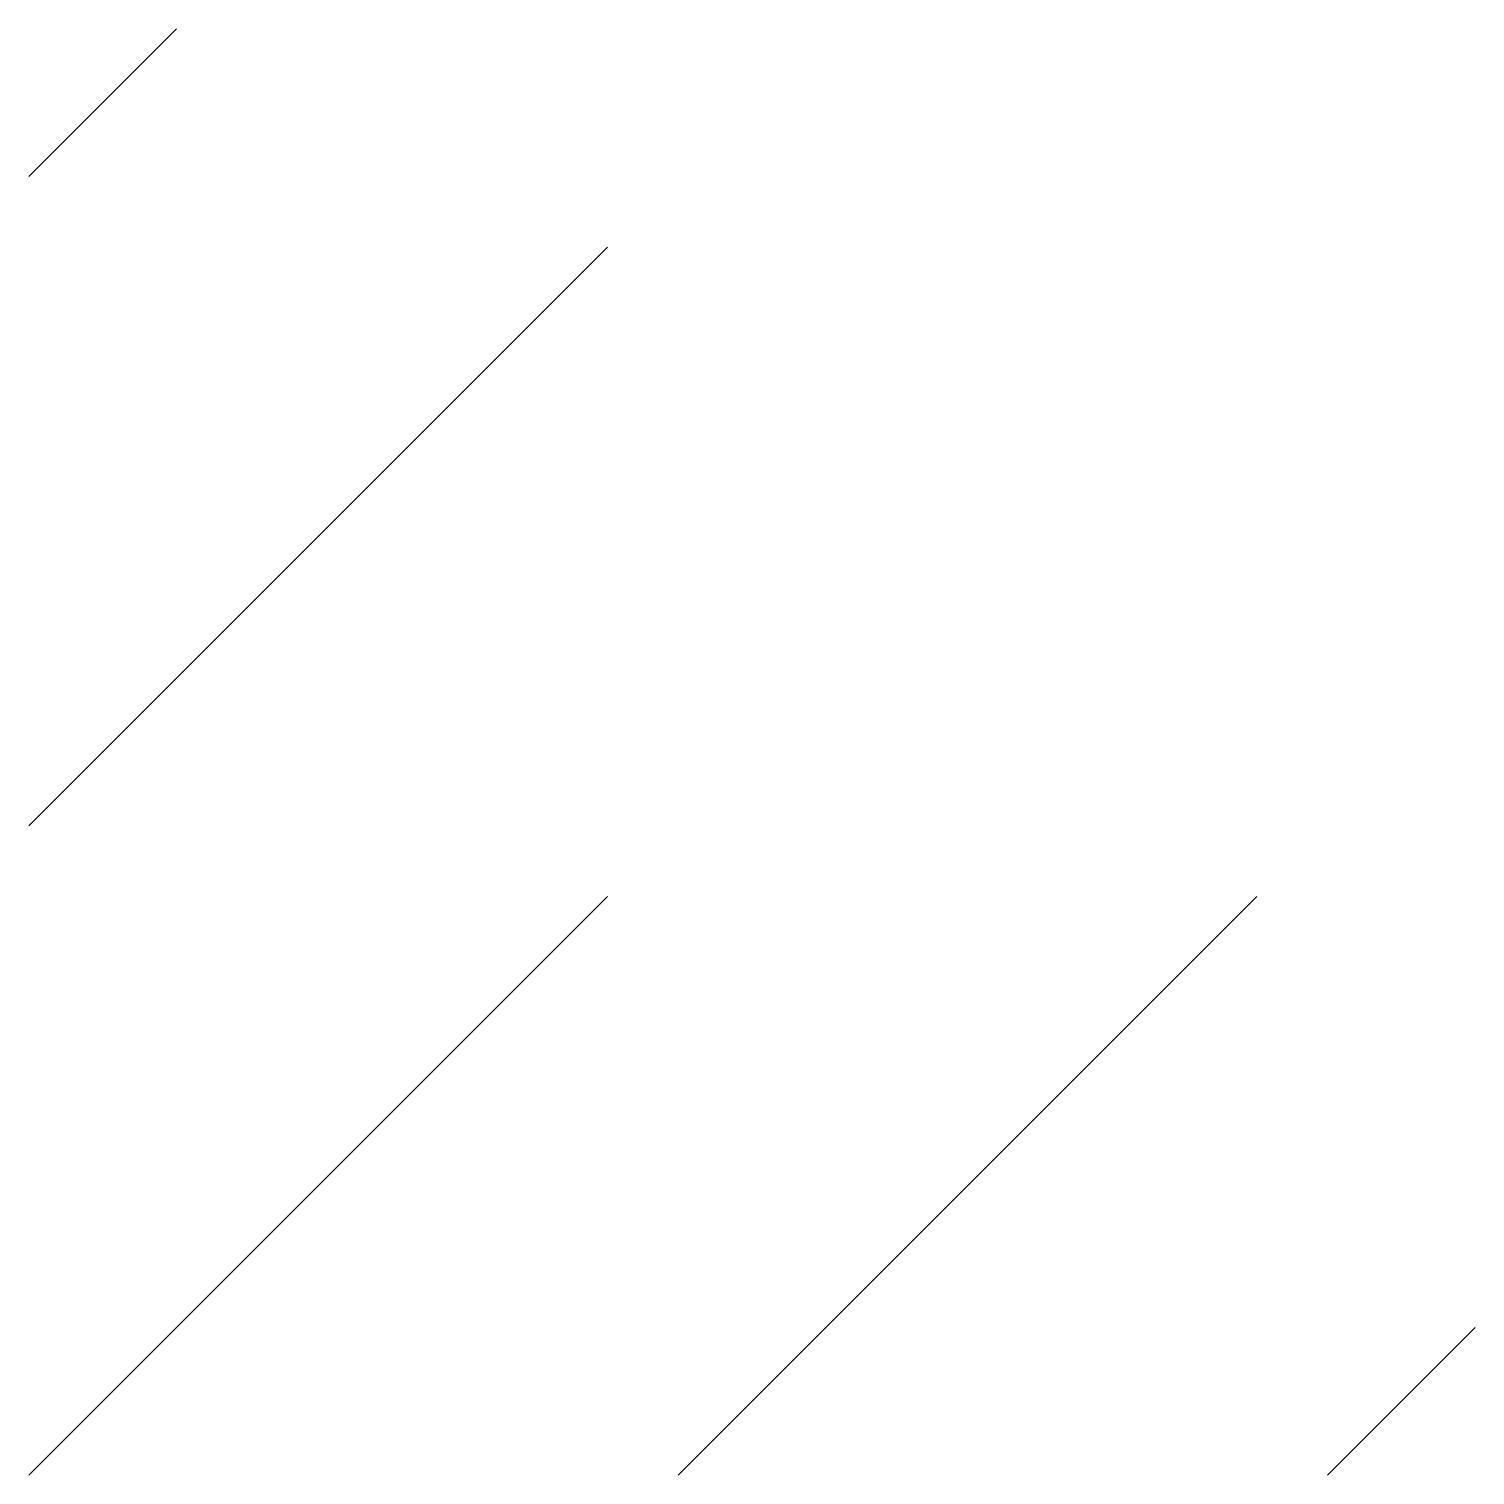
# Model space of a CAD drawing. Header units: metres. Extents: x 0 to 20, y 0 to 20.
import ezdxf

# ---------------------------------------------------------------- set-up
doc = ezdxf.new("R2010")
doc.units = ezdxf.units.M

msp = doc.modelspace()

# ---------------------------------------------------------------- hatches: boundary and pattern name
h = msp.add_hatch()
h.set_pattern_fill('ANSI31', color=5, scale=2)
h.paths.add_polyline_path([(0, 0), (20, 0), (20, 8), (8, 8), (8, 20), (0, 20)])

doc.saveas('drawing.dxf')
